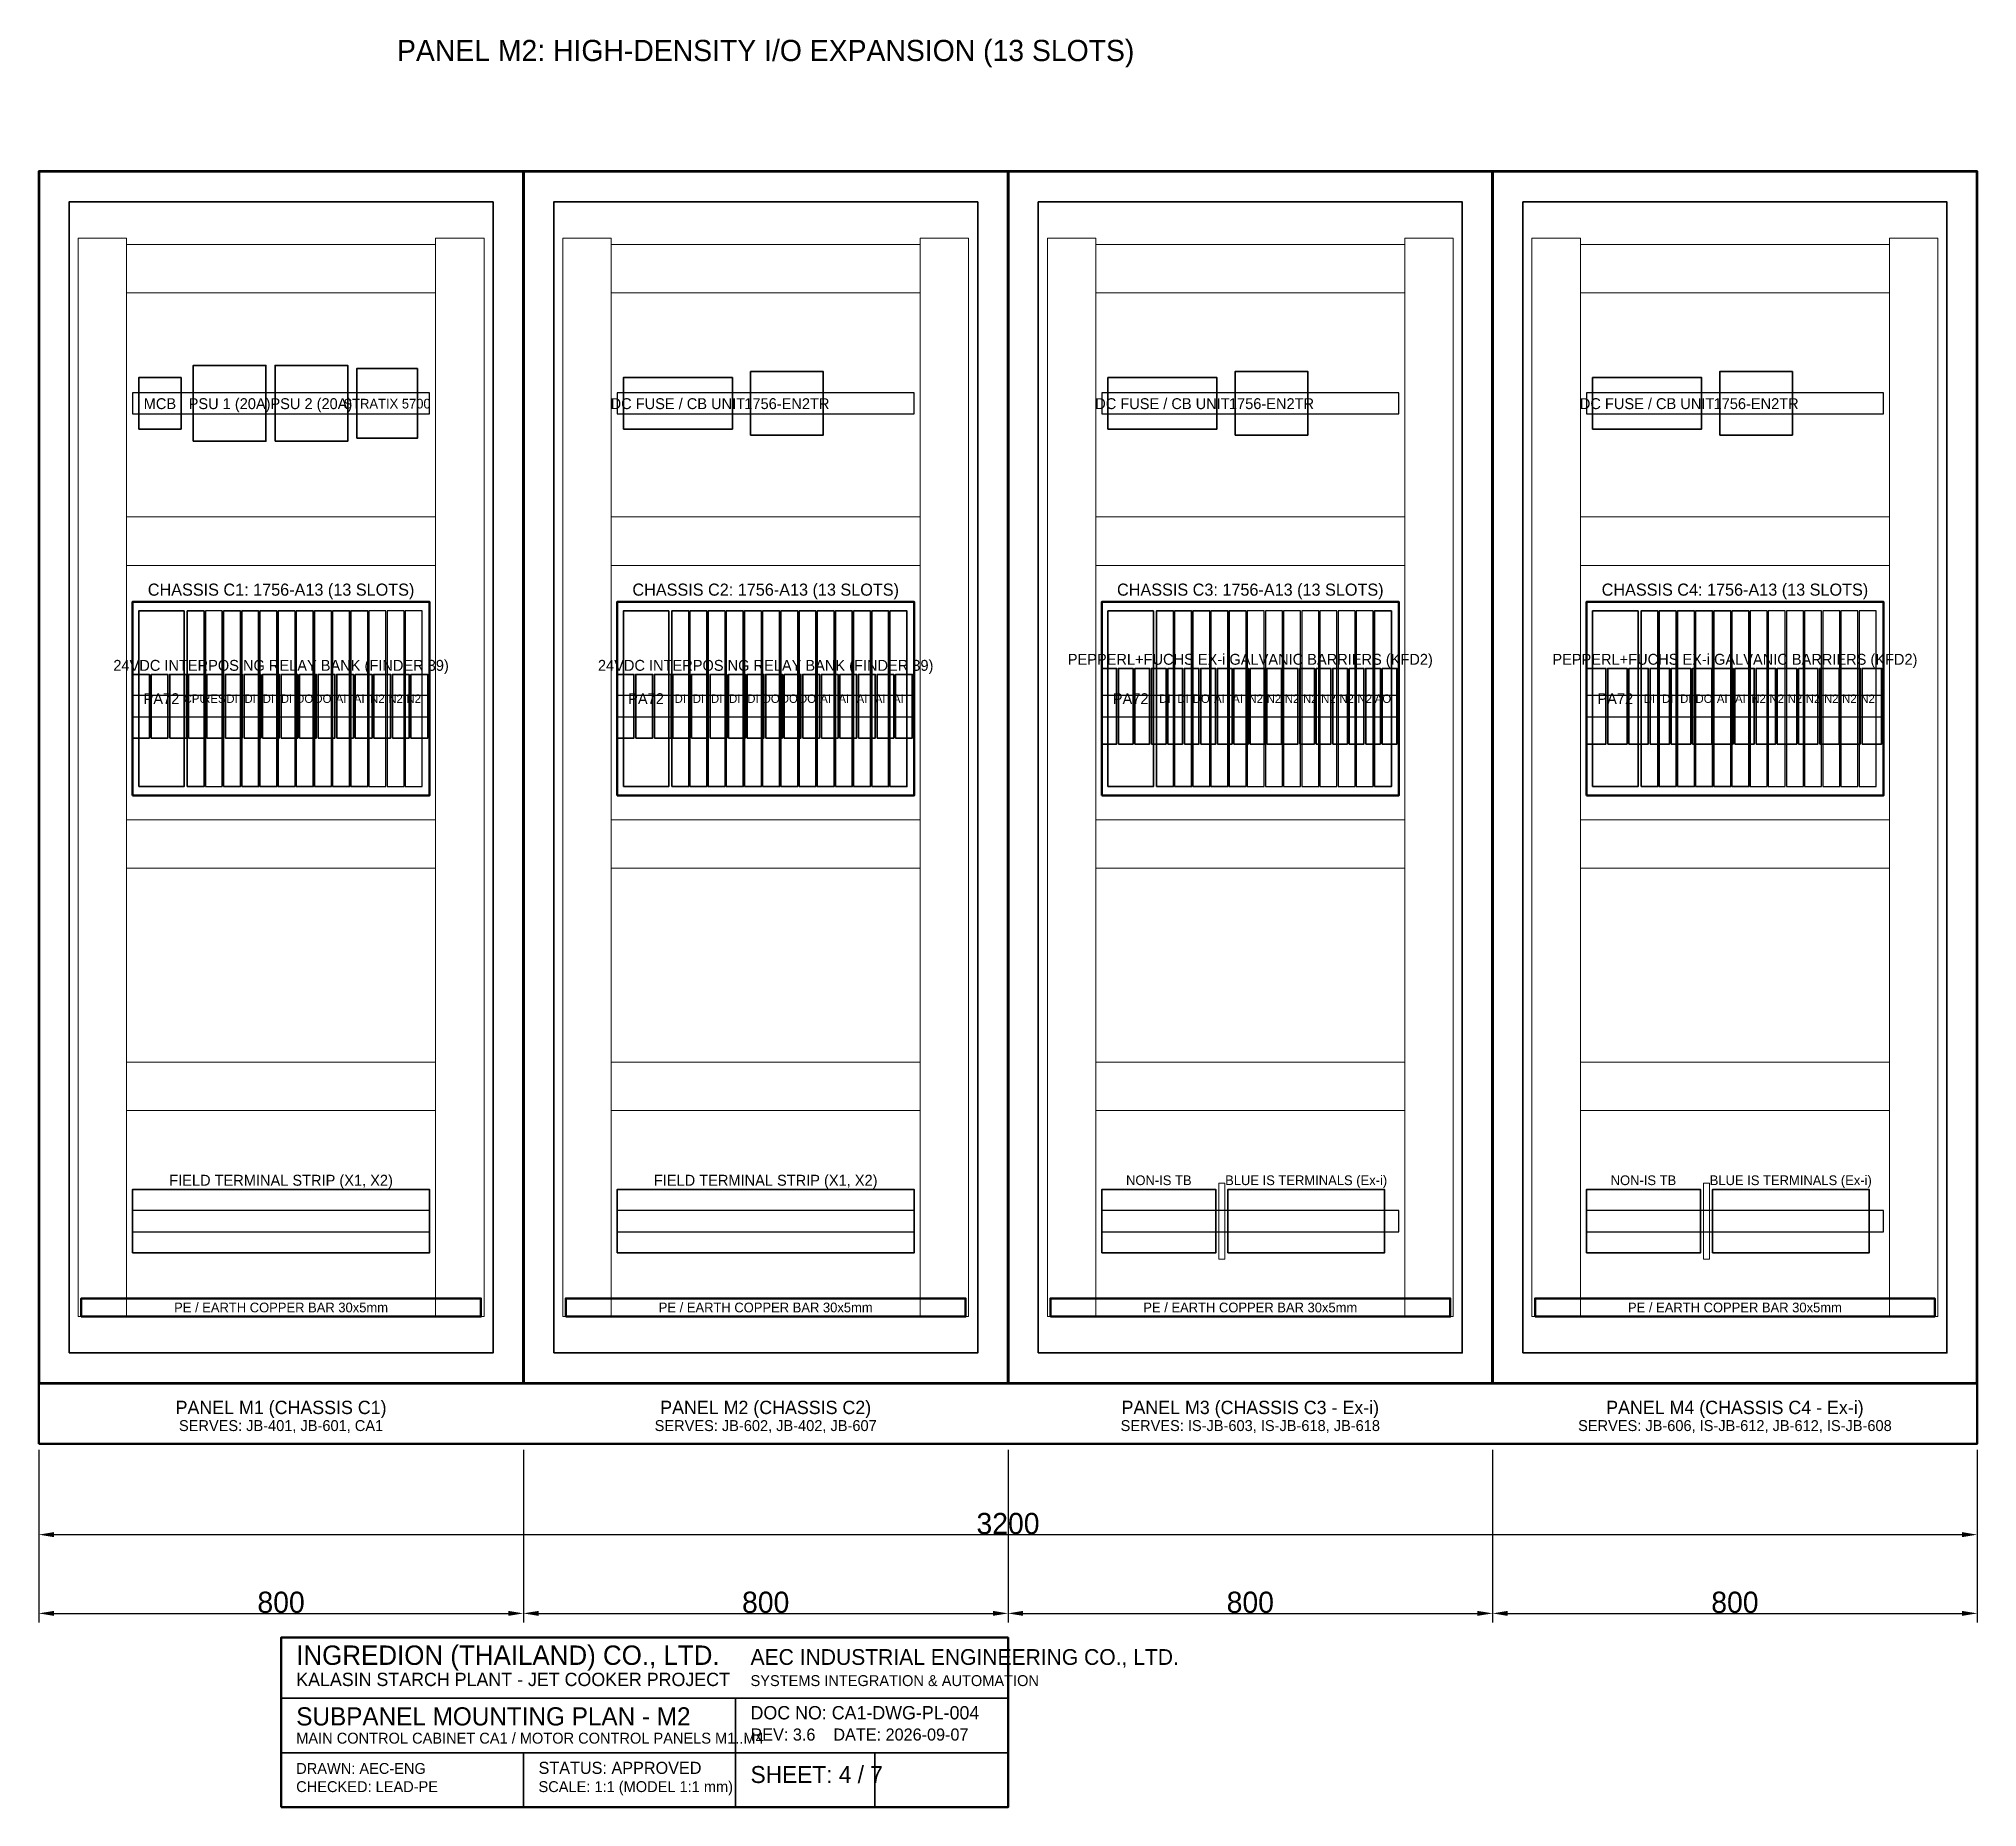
# Model space of a CAD drawing. Header units: millimetres. Extents: x -800 to 2400, y -600 to 2319.
import ezdxf
from ezdxf.enums import TextEntityAlignment as Align

# ---------------------------------------------------------------- set-up
doc = ezdxf.new("R2010")
doc.units = ezdxf.units.MM
for name, color, linetype, lineweight in [('0_BORDER', 7, 'Continuous', 50), ('0_TITLE_BLOCK', 4, 'Continuous', 35), ('BASE_PLINTH', 9, 'Continuous', 50), ('COMM_SWITCH', 3, 'Continuous', 35), ('DIMENSIONS', 1, 'Continuous', 18), ('DIN_RAIL', 2, 'Continuous', 25), ('EARTH_BAR', 40, 'Continuous', 50), ('ENCL_OUTLINE', 7, 'Continuous', 70), ('IS_BARRIERS', 140, 'Continuous', 35), ('PLC_CHASSIS', 5, 'Continuous', 50), ('PLC_SLOT_AI', 6, 'Continuous', 35), ('PLC_SLOT_AO', 4, 'Continuous', 35), ('PLC_SLOT_CPU', 5, 'Continuous', 35), ('PLC_SLOT_DI', 3, 'Continuous', 35), ('PLC_SLOT_DO', 30, 'Continuous', 35), ('PLC_SLOT_SPARE', 8, 'Continuous', 25), ('POWER_SUPPLY', 1, 'Continuous', 35), ('RELAYS', 2, 'Continuous', 35), ('SUBPANEL_PLATE', 8, 'Continuous', 35), ('TERMINAL_IS', 140, 'Continuous', 35), ('TERMINAL_STRIP', 92, 'Continuous', 35), ('TEXT_HEADER', 4, 'Continuous', 35), ('TEXT_LABELS', 7, 'Continuous', 25), ('WIRE_DUCT', 8, 'Continuous', 18)]:
    doc.layers.add(name, color=color, linetype=linetype, lineweight=lineweight)
doc.dimstyles.new('METRIC_MM', dxfattribs={"dimtxt": 35, "dimasz": 25, "dimexe": 15, "dimexo": 10, "dimtad": 1, "dimdec": 0, "dimcen": 2.5, "dimclrd": 1, "dimclre": 1, "dimclrt": 7, "dimazin": 3, "dimtfac": 1, "dimtmove": 0, "dimatfit": 3})

msp = doc.modelspace()

# ---------------------------------------------------------------- linework, layer by layer
at = {"layer": '0_BORDER'}
msp.add_lwpolyline([(-400, -600), (800, -600), (800, -320), (-400, -320)], close=True, dxfattribs=at)
at = {"layer": '0_TITLE_BLOCK'}
for p, q in [((-400, -420), (800, -420)), ((350, -600), (350, -420)), ((-400, -510), (800, -510)), ((0, -600), (0, -510)), ((580, -600), (580, -510))]:
    msp.add_line(p, q, dxfattribs=at)
at = {"layer": 'BASE_PLINTH'}
msp.add_lwpolyline([(-800, 0), (2400, 0), (2400, 100), (-800, 100)], close=True, dxfattribs=at)
at = {"layer": 'COMM_SWITCH'}
for points in [[(-275, 1660), (-175, 1660), (-175, 1775), (-275, 1775)], [(375, 1665), (495, 1665), (495, 1770), (375, 1770)], [(1175, 1665), (1295, 1665), (1295, 1770), (1175, 1770)], [(1975, 1665), (2095, 1665), (2095, 1770), (1975, 1770)]]:
    msp.add_lwpolyline(points, close=True, dxfattribs=at)
at = {"layer": 'DIMENSIONS'}
for points in [[(1148, 305), (1158, 305), (1158, 430), (1148, 430)], [(1948, 305), (1958, 305), (1958, 430), (1948, 430)]]:
    msp.add_lwpolyline(points, close=True, dxfattribs=at)
at = {"layer": 'DIN_RAIL'}
for points in [[(-645, 1700), (-155, 1700), (-155, 1735), (-645, 1735)], [(155, 1700), (645, 1700), (645, 1735), (155, 1735)], [(955, 1700), (1445, 1700), (1445, 1735), (955, 1735)], [(1755, 1700), (2245, 1700), (2245, 1735), (1755, 1735)], [(-645, 1200), (-155, 1200), (-155, 1235), (-645, 1235)], [(155, 1200), (645, 1200), (645, 1235), (155, 1235)], [(955, 1200), (1445, 1200), (1445, 1235), (955, 1235)], [(1755, 1200), (2245, 1200), (2245, 1235), (1755, 1235)], [(-645, 350), (-155, 350), (-155, 385), (-645, 385)], [(155, 350), (645, 350), (645, 385), (155, 385)], [(955, 350), (1445, 350), (1445, 385), (955, 385)], [(1755, 350), (2245, 350), (2245, 385), (1755, 385)]]:
    msp.add_lwpolyline(points, close=True, dxfattribs=at)
at = {"layer": 'EARTH_BAR'}
for points in [[(-730, 210), (-70, 210), (-70, 240), (-730, 240)], [(70, 210), (730, 210), (730, 240), (70, 240)], [(870, 210), (1530, 210), (1530, 240), (870, 240)], [(1670, 210), (2330, 210), (2330, 240), (1670, 240)]]:
    msp.add_lwpolyline(points, close=True, dxfattribs=at)
at = {"layer": 'ENCL_OUTLINE'}
for points in [[(-800, 100), (0, 100), (0, 2100), (-800, 2100)], [(0, 100), (800, 100), (800, 2100), (0, 2100)], [(800, 100), (1600, 100), (1600, 2100), (800, 2100)], [(1600, 100), (2400, 100), (2400, 2100), (1600, 2100)]]:
    msp.add_lwpolyline(points, close=True, dxfattribs=at)
at = {"layer": 'IS_BARRIERS'}
for points in [[(955, 1155), (979.2, 1155), (979.2, 1280), (955, 1280)], [(982.2, 1155), (1006.4, 1155), (1006.4, 1280), (982.2, 1280)], [(1009.4, 1155), (1033.7, 1155), (1033.7, 1280), (1009.4, 1280)], [(1036.7, 1155), (1060.9, 1155), (1060.9, 1280), (1036.7, 1280)], [(1063.9, 1155), (1088.1, 1155), (1088.1, 1280), (1063.9, 1280)], [(1091.1, 1155), (1115.3, 1155), (1115.3, 1280), (1091.1, 1280)], [(1118.3, 1155), (1142.6, 1155), (1142.6, 1280), (1118.3, 1280)], [(1145.6, 1155), (1169.8, 1155), (1169.8, 1280), (1145.6, 1280)], [(1172.8, 1155), (1197, 1155), (1197, 1280), (1172.8, 1280)], [(1200, 1155), (1224.2, 1155), (1224.2, 1280), (1200, 1280)], [(1227.2, 1155), (1251.4, 1155), (1251.4, 1280), (1227.2, 1280)], [(1254.4, 1155), (1278.7, 1155), (1278.7, 1280), (1254.4, 1280)], [(1281.7, 1155), (1305.9, 1155), (1305.9, 1280), (1281.7, 1280)], [(1308.9, 1155), (1333.1, 1155), (1333.1, 1280), (1308.9, 1280)], [(1336.1, 1155), (1360.3, 1155), (1360.3, 1280), (1336.1, 1280)], [(1363.3, 1155), (1387.6, 1155), (1387.6, 1280), (1363.3, 1280)], [(1390.6, 1155), (1414.8, 1155), (1414.8, 1280), (1390.6, 1280)], [(1417.8, 1155), (1442, 1155), (1442, 1280), (1417.8, 1280)], [(1755, 1155), (1787, 1155), (1787, 1280), (1755, 1280)], [(1790, 1155), (1822, 1155), (1822, 1280), (1790, 1280)], [(1825, 1155), (1857, 1155), (1857, 1280), (1825, 1280)], [(1860, 1155), (1892, 1155), (1892, 1280), (1860, 1280)], [(1895, 1155), (1927, 1155), (1927, 1280), (1895, 1280)], [(1930, 1155), (1962, 1155), (1962, 1280), (1930, 1280)], [(1965, 1155), (1997, 1155), (1997, 1280), (1965, 1280)], [(2000, 1155), (2032, 1155), (2032, 1280), (2000, 1280)], [(2035, 1155), (2067, 1155), (2067, 1280), (2035, 1280)], [(2070, 1155), (2102, 1155), (2102, 1280), (2070, 1280)], [(2105, 1155), (2137, 1155), (2137, 1280), (2105, 1280)], [(2140, 1155), (2172, 1155), (2172, 1280), (2140, 1280)], [(2175, 1155), (2207, 1155), (2207, 1280), (2175, 1280)], [(2210, 1155), (2242, 1155), (2242, 1280), (2210, 1280)]]:
    msp.add_lwpolyline(points, close=True, dxfattribs=at)
at = {"layer": 'PLC_CHASSIS'}
for points in [[(-645, 1070), (-155, 1070), (-155, 1390), (-645, 1390)], [(155, 1070), (645, 1070), (645, 1390), (155, 1390)], [(955, 1070), (1445, 1070), (1445, 1390), (955, 1390)], [(1755, 1070), (2245, 1070), (2245, 1390), (1755, 1390)]]:
    msp.add_lwpolyline(points, close=True, dxfattribs=at)
at = {"layer": 'PLC_SLOT_AI'}
for points in [[(-315, 1085), (-287, 1085), (-287, 1375), (-315, 1375)], [(-285, 1085), (-257, 1085), (-257, 1375), (-285, 1375)], [(485, 1085), (513, 1085), (513, 1375), (485, 1375)], [(515, 1085), (543, 1085), (543, 1375), (515, 1375)], [(545, 1085), (573, 1085), (573, 1375), (545, 1375)], [(575, 1085), (603, 1085), (603, 1375), (575, 1375)], [(605, 1085), (633, 1085), (633, 1375), (605, 1375)], [(1135, 1085), (1163, 1085), (1163, 1375), (1135, 1375)], [(1165, 1085), (1193, 1085), (1193, 1375), (1165, 1375)], [(1965, 1085), (1993, 1085), (1993, 1375), (1965, 1375)], [(1995, 1085), (2023, 1085), (2023, 1375), (1995, 1375)]]:
    msp.add_lwpolyline(points, close=True, dxfattribs=at)
at = {"layer": 'PLC_SLOT_AO'}
msp.add_lwpolyline([(1405, 1085), (1433, 1085), (1433, 1375), (1405, 1375)], close=True, dxfattribs=at)
at = {"layer": 'PLC_SLOT_CPU'}
msp.add_lwpolyline([(-555, 1085), (-527, 1085), (-527, 1375), (-555, 1375)], close=True, dxfattribs=at)
at = {"layer": 'PLC_SLOT_DI'}
for points in [[(-495, 1085), (-467, 1085), (-467, 1375), (-495, 1375)], [(-465, 1085), (-437, 1085), (-437, 1375), (-465, 1375)], [(-435, 1085), (-407, 1085), (-407, 1375), (-435, 1375)], [(-405, 1085), (-377, 1085), (-377, 1375), (-405, 1375)], [(245, 1085), (273, 1085), (273, 1375), (245, 1375)], [(275, 1085), (303, 1085), (303, 1375), (275, 1375)], [(305, 1085), (333, 1085), (333, 1375), (305, 1375)], [(335, 1085), (363, 1085), (363, 1375), (335, 1375)], [(365, 1085), (393, 1085), (393, 1375), (365, 1375)], [(1045, 1085), (1073, 1085), (1073, 1375), (1045, 1375)], [(1075, 1085), (1103, 1085), (1103, 1375), (1075, 1375)], [(1845, 1085), (1873, 1085), (1873, 1375), (1845, 1375)], [(1875, 1085), (1903, 1085), (1903, 1375), (1875, 1375)], [(1905, 1085), (1933, 1085), (1933, 1375), (1905, 1375)]]:
    msp.add_lwpolyline(points, close=True, dxfattribs=at)
at = {"layer": 'PLC_SLOT_DO'}
for points in [[(-375, 1085), (-347, 1085), (-347, 1375), (-375, 1375)], [(-345, 1085), (-317, 1085), (-317, 1375), (-345, 1375)], [(395, 1085), (423, 1085), (423, 1375), (395, 1375)], [(425, 1085), (453, 1085), (453, 1375), (425, 1375)], [(455, 1085), (483, 1085), (483, 1375), (455, 1375)], [(1105, 1085), (1133, 1085), (1133, 1375), (1105, 1375)], [(1935, 1085), (1963, 1085), (1963, 1375), (1935, 1375)]]:
    msp.add_lwpolyline(points, close=True, dxfattribs=at)
at = {"layer": 'PLC_SLOT_SPARE'}
for points in [[(-525, 1085), (-497, 1085), (-497, 1375), (-525, 1375)], [(-255, 1085), (-227, 1085), (-227, 1375), (-255, 1375)], [(-225, 1085), (-197, 1085), (-197, 1375), (-225, 1375)], [(-195, 1085), (-167, 1085), (-167, 1375), (-195, 1375)], [(1195, 1085), (1223, 1085), (1223, 1375), (1195, 1375)], [(1225, 1085), (1253, 1085), (1253, 1375), (1225, 1375)], [(1255, 1085), (1283, 1085), (1283, 1375), (1255, 1375)], [(1285, 1085), (1313, 1085), (1313, 1375), (1285, 1375)], [(1315, 1085), (1343, 1085), (1343, 1375), (1315, 1375)], [(1345, 1085), (1373, 1085), (1373, 1375), (1345, 1375)], [(1375, 1085), (1403, 1085), (1403, 1375), (1375, 1375)], [(2025, 1085), (2053, 1085), (2053, 1375), (2025, 1375)], [(2055, 1085), (2083, 1085), (2083, 1375), (2055, 1375)], [(2085, 1085), (2113, 1085), (2113, 1375), (2085, 1375)], [(2115, 1085), (2143, 1085), (2143, 1375), (2115, 1375)], [(2145, 1085), (2173, 1085), (2173, 1375), (2145, 1375)], [(2175, 1085), (2203, 1085), (2203, 1375), (2175, 1375)], [(2205, 1085), (2233, 1085), (2233, 1375), (2205, 1375)]]:
    msp.add_lwpolyline(points, close=True, dxfattribs=at)
at = {"layer": 'POWER_SUPPLY'}
for points in [[(-635, 1675), (-565, 1675), (-565, 1760), (-635, 1760)], [(-545, 1655), (-425, 1655), (-425, 1780), (-545, 1780)], [(-410, 1655), (-290, 1655), (-290, 1780), (-410, 1780)], [(165, 1675), (345, 1675), (345, 1760), (165, 1760)], [(965, 1675), (1145, 1675), (1145, 1760), (965, 1760)], [(1765, 1675), (1945, 1675), (1945, 1760), (1765, 1760)], [(-635, 1085), (-560, 1085), (-560, 1375), (-635, 1375)], [(165, 1085), (240, 1085), (240, 1375), (165, 1375)], [(965, 1085), (1040, 1085), (1040, 1375), (965, 1375)], [(1765, 1085), (1840, 1085), (1840, 1375), (1765, 1375)]]:
    msp.add_lwpolyline(points, close=True, dxfattribs=at)
at = {"layer": 'RELAYS'}
for points in [[(-645, 1165), (-617.4, 1165), (-617.4, 1270), (-645, 1270)], [(-614.4, 1165), (-586.8, 1165), (-586.8, 1270), (-614.4, 1270)], [(-583.8, 1165), (-556.1, 1165), (-556.1, 1270), (-583.8, 1270)], [(-553.1, 1165), (-525.5, 1165), (-525.5, 1270), (-553.1, 1270)], [(-522.5, 1165), (-494.9, 1165), (-494.9, 1270), (-522.5, 1270)], [(-491.9, 1165), (-464.2, 1165), (-464.2, 1270), (-491.9, 1270)], [(-461.2, 1165), (-433.6, 1165), (-433.6, 1270), (-461.2, 1270)], [(-430.6, 1165), (-403, 1165), (-403, 1270), (-430.6, 1270)], [(-400, 1165), (-372.4, 1165), (-372.4, 1270), (-400, 1270)], [(-369.4, 1165), (-341.8, 1165), (-341.8, 1270), (-369.4, 1270)], [(-338.8, 1165), (-311.1, 1165), (-311.1, 1270), (-338.8, 1270)], [(-308.1, 1165), (-280.5, 1165), (-280.5, 1270), (-308.1, 1270)], [(-277.5, 1165), (-249.9, 1165), (-249.9, 1270), (-277.5, 1270)], [(-246.9, 1165), (-219.2, 1165), (-219.2, 1270), (-246.9, 1270)], [(-216.2, 1165), (-188.6, 1165), (-188.6, 1270), (-216.2, 1270)], [(-185.6, 1165), (-158, 1165), (-158, 1270), (-185.6, 1270)], [(155, 1165), (182.6, 1165), (182.6, 1270), (155, 1270)], [(185.6, 1165), (213.2, 1165), (213.2, 1270), (185.6, 1270)], [(216.2, 1165), (243.9, 1165), (243.9, 1270), (216.2, 1270)], [(246.9, 1165), (274.5, 1165), (274.5, 1270), (246.9, 1270)], [(277.5, 1165), (305.1, 1165), (305.1, 1270), (277.5, 1270)], [(308.1, 1165), (335.8, 1165), (335.8, 1270), (308.1, 1270)], [(338.8, 1165), (366.4, 1165), (366.4, 1270), (338.8, 1270)], [(369.4, 1165), (397, 1165), (397, 1270), (369.4, 1270)], [(400, 1165), (427.6, 1165), (427.6, 1270), (400, 1270)], [(430.6, 1165), (458.2, 1165), (458.2, 1270), (430.6, 1270)], [(461.2, 1165), (488.9, 1165), (488.9, 1270), (461.2, 1270)], [(491.9, 1165), (519.5, 1165), (519.5, 1270), (491.9, 1270)], [(522.5, 1165), (550.1, 1165), (550.1, 1270), (522.5, 1270)], [(553.1, 1165), (580.8, 1165), (580.8, 1270), (553.1, 1270)], [(583.8, 1165), (611.4, 1165), (611.4, 1270), (583.8, 1270)], [(614.4, 1165), (642, 1165), (642, 1270), (614.4, 1270)]]:
    msp.add_lwpolyline(points, close=True, dxfattribs=at)
at = {"layer": 'SUBPANEL_PLATE'}
for points in [[(-750, 150), (-50, 150), (-50, 2050), (-750, 2050)], [(50, 150), (750, 150), (750, 2050), (50, 2050)], [(850, 150), (1550, 150), (1550, 2050), (850, 2050)], [(1650, 150), (2350, 150), (2350, 2050), (1650, 2050)]]:
    msp.add_lwpolyline(points, close=True, dxfattribs=at)
at = {"layer": 'TERMINAL_IS'}
for points in [[(1163, 315), (1421.5, 315), (1421.5, 420), (1163, 420)], [(1963, 315), (2221.5, 315), (2221.5, 420), (1963, 420)]]:
    msp.add_lwpolyline(points, close=True, dxfattribs=at)
at = {"layer": 'TERMINAL_STRIP'}
for points in [[(-645, 315), (-155, 315), (-155, 420), (-645, 420)], [(155, 315), (645, 315), (645, 420), (155, 420)], [(955, 315), (1143, 315), (1143, 420), (955, 420)], [(1755, 315), (1943, 315), (1943, 420), (1755, 420)]]:
    msp.add_lwpolyline(points, close=True, dxfattribs=at)
at = {"layer": 'WIRE_DUCT'}
for points in [[(-735, 210), (-655, 210), (-655, 1990), (-735, 1990)], [(-145, 210), (-65, 210), (-65, 1990), (-145, 1990)], [(65, 210), (145, 210), (145, 1990), (65, 1990)], [(655, 210), (735, 210), (735, 1990), (655, 1990)], [(865, 210), (945, 210), (945, 1990), (865, 1990)], [(1455, 210), (1535, 210), (1535, 1990), (1455, 1990)], [(1665, 210), (1745, 210), (1745, 1990), (1665, 1990)], [(2255, 210), (2335, 210), (2335, 1990), (2255, 1990)], [(-655, 1900), (-145, 1900), (-145, 1980), (-655, 1980)], [(145, 1900), (655, 1900), (655, 1980), (145, 1980)], [(945, 1900), (1455, 1900), (1455, 1980), (945, 1980)], [(1745, 1900), (2255, 1900), (2255, 1980), (1745, 1980)], [(-655, 1450), (-145, 1450), (-145, 1530), (-655, 1530)], [(145, 1450), (655, 1450), (655, 1530), (145, 1530)], [(945, 1450), (1455, 1450), (1455, 1530), (945, 1530)], [(1745, 1450), (2255, 1450), (2255, 1530), (1745, 1530)], [(-655, 950), (-145, 950), (-145, 1030), (-655, 1030)], [(145, 950), (655, 950), (655, 1030), (145, 1030)], [(945, 950), (1455, 950), (1455, 1030), (945, 1030)], [(1745, 950), (2255, 950), (2255, 1030), (1745, 1030)], [(-655, 550), (-145, 550), (-145, 630), (-655, 630)], [(145, 550), (655, 550), (655, 630), (145, 630)], [(945, 550), (1455, 550), (1455, 630), (945, 630)], [(1745, 550), (2255, 550), (2255, 630), (1745, 630)]]:
    msp.add_lwpolyline(points, close=True, dxfattribs=at)

# ---------------------------------------------------------------- texts
at = {"layer": 'IS_BARRIERS'}
for p in [(1200, 1295), (2000, 1295)]:
    msp.add_text('PEPPERL+FUCHS EX-i GALVANIC BARRIERS (KFD2)', height=18, dxfattribs=at).set_placement(p, align=Align.MIDDLE_CENTER)
at = {"layer": 'TERMINAL_IS'}
for p in [(1292.2, 435), (2092.2, 435)]:
    msp.add_text('BLUE IS TERMINALS (Ex-i)', height=16, dxfattribs=at).set_placement(p, align=Align.MIDDLE_CENTER)
at = {"layer": 'TEXT_HEADER'}
for s, height, p in [('PANEL M2: HIGH-DENSITY I/O EXPANSION (13 SLOTS)', 35, (400, 2300)), ('CHASSIS C1: 1756-A13 (13 SLOTS)', 20, (-400, 1410)), ('CHASSIS C2: 1756-A13 (13 SLOTS)', 20, (400, 1410)), ('CHASSIS C3: 1756-A13 (13 SLOTS)', 20, (1200, 1410)), ('CHASSIS C4: 1756-A13 (13 SLOTS)', 20, (2000, 1410)), ('PANEL M1 (CHASSIS C1)', 22, (-400, 60)), ('PANEL M2 (CHASSIS C2)', 22, (400, 60)), ('PANEL M3 (CHASSIS C3 - Ex-i)', 22, (1200, 60)), ('PANEL M4 (CHASSIS C4 - Ex-i)', 22, (2000, 60))]:
    msp.add_text(s, height=height, dxfattribs=at).set_placement(p, align=Align.MIDDLE_CENTER)
for s, height, p in [('INGREDION (THAILAND) CO., LTD.', 32, (-375, -365)), ('AEC INDUSTRIAL ENGINEERING CO., LTD.', 26, (375, -365)), ('SUBPANEL MOUNTING PLAN - M2', 30, (-375, -465)), ('STATUS: APPROVED', 20, (25, -545)), ('SHEET: 4 / 7', 28, (375, -560))]:
    msp.add_text(s, height=height, dxfattribs=at).set_placement(p)
at = {"layer": 'TEXT_LABELS'}
for s, height, p in [('MCB', 18, (-600, 1717)), ('PSU 1 (20A)', 18, (-485, 1717)), ('PSU 2 (20A)', 18, (-350, 1717)), ('STRATIX 5700', 16, (-225, 1717)), ('DC FUSE / CB UNIT', 18, (255, 1717)), ('1756-EN2TR', 18, (435, 1717)), ('DC FUSE / CB UNIT', 18, (1055, 1717)), ('1756-EN2TR', 18, (1235, 1717)), ('DC FUSE / CB UNIT', 18, (1855, 1717)), ('1756-EN2TR', 18, (2035, 1717)), ('24VDC INTERPOSING RELAY BANK (FINDER 39)', 18, (-400, 1285)), ('24VDC INTERPOSING RELAY BANK (FINDER 39)', 18, (400, 1285)), ('PA72', 18, (-597.5, 1230)), ('CPU', 14, (-541, 1230)), ('RES', 14, (-511, 1230)), ('DI', 14, (-481, 1230)), ('DI', 14, (-451, 1230)), ('DI', 14, (-421, 1230)), ('DI', 14, (-391, 1230)), ('DO', 14, (-361, 1230)), ('DO', 14, (-331, 1230)), ('AI', 14, (-301, 1230)), ('AI', 14, (-271, 1230)), ('N2', 14, (-241, 1230)), ('N2', 14, (-211, 1230)), ('N2', 14, (-181, 1230)), ('PA72', 18, (202.5, 1230)), ('DI', 14, (259, 1230)), ('DI', 14, (289, 1230)), ('DI', 14, (319, 1230)), ('DI', 14, (349, 1230)), ('DI', 14, (379, 1230)), ('DO', 14, (409, 1230)), ('DO', 14, (439, 1230)), ('DO', 14, (469, 1230)), ('AI', 14, (499, 1230)), ('AI', 14, (529, 1230)), ('AI', 14, (559, 1230)), ('AI', 14, (589, 1230)), ('AI', 14, (619, 1230)), ('PA72', 18, (1002.5, 1230)), ('DI', 14, (1059, 1230)), ('DI', 14, (1089, 1230)), ('DO', 14, (1119, 1230)), ('AI', 14, (1149, 1230)), ('AI', 14, (1179, 1230)), ('N2', 14, (1209, 1230)), ('N2', 14, (1239, 1230)), ('N2', 14, (1269, 1230)), ('N2', 14, (1299, 1230)), ('N2', 14, (1329, 1230)), ('N2', 14, (1359, 1230)), ('N2', 14, (1389, 1230)), ('AO', 14, (1419, 1230)), ('PA72', 18, (1802.5, 1230)), ('DI', 14, (1859, 1230)), ('DI', 14, (1889, 1230)), ('DI', 14, (1919, 1230)), ('DO', 14, (1949, 1230)), ('AI', 14, (1979, 1230)), ('AI', 14, (2009, 1230)), ('N2', 14, (2039, 1230)), ('N2', 14, (2069, 1230)), ('N2', 14, (2099, 1230)), ('N2', 14, (2129, 1230)), ('N2', 14, (2159, 1230)), ('N2', 14, (2189, 1230)), ('N2', 14, (2219, 1230)), ('FIELD TERMINAL STRIP (X1, X2)', 18, (-400, 435)), ('FIELD TERMINAL STRIP (X1, X2)', 18, (400, 435)), ('NON-IS TB', 16, (1049, 435)), ('NON-IS TB', 16, (1849, 435)), ('PE / EARTH COPPER BAR 30x5mm', 16, (-400, 225)), ('PE / EARTH COPPER BAR 30x5mm', 16, (400, 225)), ('PE / EARTH COPPER BAR 30x5mm', 16, (1200, 225)), ('PE / EARTH COPPER BAR 30x5mm', 16, (2000, 225)), ('SERVES: JB-401, JB-601, CA1', 18, (-400, 30)), ('SERVES: JB-602, JB-402, JB-607', 18, (400, 30)), ('SERVES: IS-JB-603, IS-JB-618, JB-618', 18, (1200, 30)), ('SERVES: JB-606, IS-JB-612, JB-612, IS-JB-608', 18, (2000, 30))]:
    msp.add_text(s, height=height, dxfattribs=at).set_placement(p, align=Align.MIDDLE_CENTER)
for s, height, p in [('KALASIN STARCH PLANT - JET COOKER PROJECT', 22, (-375, -400)), ('SYSTEMS INTEGRATION & AUTOMATION', 18, (375, -400)), ('DOC NO: CA1-DWG-PL-004', 22, (375, -455)), ('MAIN CONTROL CABINET CA1 / MOTOR CONTROL PANELS M1..M4', 18, (-375, -495)), ('REV: 3.6    DATE: 2026-09-07', 20, (375, -490)), ('DRAWN: AEC-ENG', 18, (-375, -545)), ('CHECKED: LEAD-PE', 18, (-375, -575)), ('SCALE: 1:1 (MODEL 1:1 mm)', 18, (25, -575))]:
    msp.add_text(s, height=height, dxfattribs=at).set_placement(p)

# ---------------------------------------------------------------- dimensions: what is measured, and where the dimension line sits
at = {"layer": 'DIMENSIONS'}
for base, p1, p2 in [((-800, -150), (-800, 0), (2400, 0)), ((-800, -280), (-800, 0), (0, 0)), ((0, -280), (0, 0), (800, 0)), ((800, -280), (800, 0), (1600, 0)), ((1600, -280), (1600, 0), (2400, 0))]:
    msp.add_linear_dim(base=base, p1=p1, p2=p2, dimstyle='METRIC_MM', dxfattribs=at).render()

doc.saveas('drawing.dxf')
